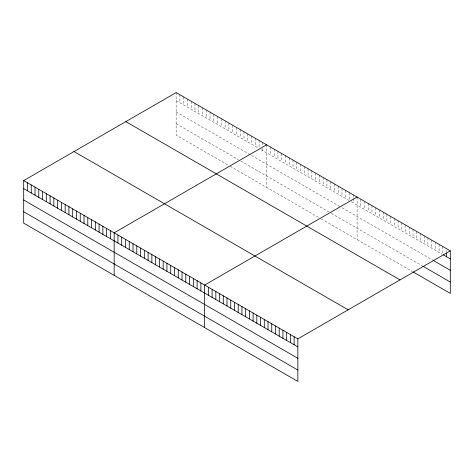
<?xml version="1.0" encoding="UTF-8"?>
<svg xmlns="http://www.w3.org/2000/svg" width="474" height="474" viewBox="0 0 474 474"><rect width="100%" height="100%" fill="white"/><g stroke="black" fill="none" stroke-linecap="round" stroke-linejoin="round"><path stroke-width="0.36" stroke-dasharray="2.37 1.78" d="M176.144 92.572L176.144 135.131L228.918 165.598M176.144 100.612L258.449 148.131M260.961 149.583L348.917 200.36M351.435 201.811L442.224 254.23M176.144 112L250.284 154.802M251.54 155.531L340.753 207.037M342.009 207.766L432.898 260.238M176.144 123.738L238.345 159.649M240.857 161.101L330.698 212.968M331.326 213.336L422.334 265.878M230.174 166.327L319.393 217.833M321.277 218.923L412.392 271.525M446.573 250.165L446.573 251.623M442.84 246.551L442.84 253.857M439.114 244.4L439.114 252.435M435.387 242.244L435.387 250.284M431.66 240.093L431.66 248.133M427.927 237.942L427.927 245.976M424.2 235.785L424.2 243.826M420.474 233.635L420.474 241.675M416.741 231.484L416.741 239.518M413.014 229.327L413.014 237.367M409.287 227.176L409.287 235.217M405.56 225.026L405.56 233.06M401.828 222.869L401.828 230.909M398.101 220.718L398.101 228.758M394.374 218.567L394.374 226.602M390.641 216.411L390.641 224.451M386.914 214.26L386.914 222.3M383.188 212.109L383.188 220.143M379.461 209.958L379.461 217.993M375.728 207.802L375.728 215.842M372.001 205.651L372.001 213.691M368.274 203.5L368.274 211.534M364.542 201.343L364.542 209.384M360.815 199.193L360.815 207.233M357.088 197.042L357.088 239.595M353.32 194.861L353.32 197.788M353.32 198.517L353.32 202.902M349.545 192.687L349.545 199.992M345.777 190.512L345.777 198.547M342.009 188.332L342.009 196.372M338.24 186.158L338.24 194.198M334.472 183.983L334.472 192.017M330.698 181.803L330.698 189.843M326.93 179.628L326.93 187.668M323.161 177.454L323.161 185.488M319.393 175.273L319.393 183.314M315.619 173.099L315.619 181.139M311.851 170.924L311.851 178.959M308.082 168.75L308.082 176.784M304.314 166.57L304.314 174.61M300.546 164.395L300.546 172.429M296.771 162.221L296.771 170.255M293.003 160.04L293.003 168.08M289.235 157.866L289.235 165.906M285.466 155.691L285.466 163.726M281.692 153.511L281.692 161.551M277.924 151.336L277.924 159.377M274.156 149.162L274.156 157.196M270.387 146.981L270.387 155.022M266.619 144.807L266.619 187.366M262.845 142.633L262.845 145.554M262.845 148.475L262.845 150.667M259.077 140.452L259.077 147.764M255.308 138.278L255.308 146.318M251.54 136.103L251.54 144.137M247.766 133.923L247.766 141.963M243.997 131.748L243.997 139.789M240.229 129.574L240.229 137.608M236.461 127.393L236.461 135.434M232.693 125.219L232.693 133.259M228.918 123.044L228.918 131.079M225.15 120.864L225.15 128.904M221.382 118.69L221.382 126.73M217.613 116.515L217.613 124.549M213.839 114.341L213.839 122.375M210.071 112.16L210.071 120.2M206.303 109.986L206.303 118.02M202.534 107.811L202.534 115.846M198.766 105.631L198.766 113.671M194.992 103.456L194.992 111.497M191.223 101.282L191.223 109.316M187.455 99.102L187.455 107.142M183.687 96.927L183.687 104.967M179.913 94.753L179.913 102.787"/><path stroke-width="0.71" d="M23.7 180.588L297.856 338.869L297.856 381.428L23.7 223.147L23.7 180.588L176.144 92.572L450.3 250.853L450.3 293.412L413.014 271.886M266.619 144.807L114.169 232.823L114.169 275.376M357.088 197.042L204.644 285.052L204.644 327.611M297.856 338.869L450.3 250.853M443.463 254.947L450.3 258.893M433.52 260.599L450.3 270.287M422.956 266.234L450.3 282.018M125.841 121.617L399.991 279.903M74.009 151.544L348.159 309.824M23.7 188.628L297.856 346.909M23.7 200.016L297.856 358.297M23.7 211.754L297.856 370.034M446.573 253.086L446.573 256.742M294.129 336.718L294.129 344.752M290.396 334.561L290.396 342.601M286.669 332.41L286.669 340.451M282.942 330.26L282.942 338.294M279.21 328.109L279.21 336.143M275.483 325.952L275.483 333.992M271.756 323.801L271.756 331.841M268.029 321.65L268.029 329.685M264.296 319.494L264.296 327.534M260.57 317.343L260.57 325.383M256.843 315.192L256.843 323.227M253.11 313.036L253.11 321.076M249.383 310.885L249.383 318.925M245.656 308.734L245.656 316.768M241.93 306.577L241.93 314.618M238.197 304.426L238.197 312.467M234.47 302.276L234.47 310.31M230.743 300.119L230.743 308.159M227.01 297.968L227.01 306.008M223.284 295.817L223.284 303.852M219.557 293.667L219.557 301.701M215.83 291.51L215.83 299.55M212.097 289.359L212.097 297.399M208.37 287.208L208.37 295.243M200.869 282.877L200.869 290.918M197.101 280.703L197.101 288.737M193.333 278.522L193.333 286.563M189.564 276.348L189.564 284.388M185.796 274.173L185.796 282.208M182.022 271.993L182.022 280.033M178.254 269.819L178.254 277.859M174.485 267.644L174.485 275.678M170.717 265.464L170.717 273.504M166.943 263.289L166.943 271.329M163.174 261.115L163.174 269.149M159.406 258.934L159.406 266.975M155.638 256.76L155.638 264.8M151.87 254.585L151.87 262.62M148.095 252.405L148.095 260.445M144.327 250.231L144.327 258.271M140.559 248.056L140.559 256.09M136.79 245.882L136.79 253.916M133.016 243.701L133.016 251.741M129.248 241.527L129.248 249.561M125.48 239.352L125.48 247.387M121.711 237.172L121.711 245.212M117.943 234.997L117.943 243.038M110.401 230.642L110.401 238.683M106.632 228.468L106.632 236.508M102.864 226.294L102.864 234.328M99.09 224.113L99.09 232.153M95.321 221.939L95.321 229.979M91.553 219.764L91.553 227.798M87.785 217.584L87.785 225.624M84.017 215.409L84.017 223.45M80.242 213.235L80.242 221.269M76.474 211.054L76.474 219.095M72.706 208.88L72.706 216.92M68.937 206.705L68.937 214.74M65.163 204.525L65.163 212.565M61.395 202.351L61.395 210.391M57.627 200.176L57.627 208.21M53.858 197.996L53.858 206.036M50.09 195.821L50.09 203.861M46.316 193.647L46.316 201.681M42.547 191.472L42.547 199.507M38.779 189.292L38.779 197.332M35.011 187.117L35.011 195.152M31.237 184.943L31.237 192.977M27.468 182.763L27.468 190.803"/></g></svg>
